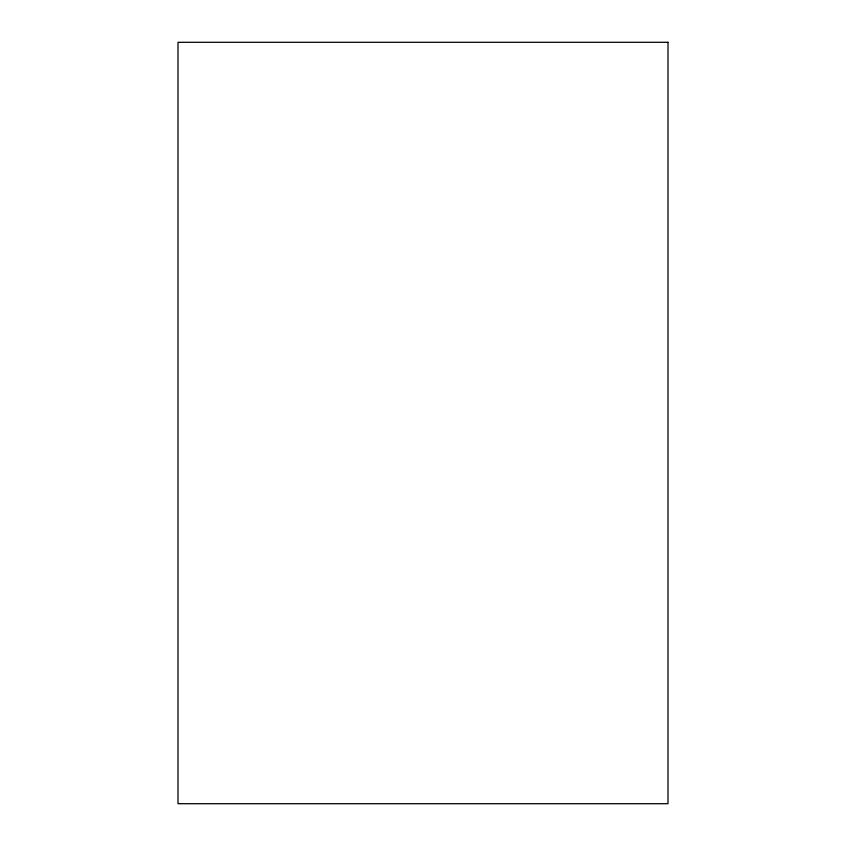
<?xml version="1.0" encoding="UTF-8"?>
<svg xmlns="http://www.w3.org/2000/svg" width="846" height="846" viewBox="0 0 846 846"><rect width="100%" height="100%" fill="white"/><g stroke="black" fill="none" stroke-linecap="round" stroke-linejoin="round"><path stroke-width="1.27" d="M668.002 42.3L177.998 42.3L177.998 803.7L668.002 803.7L668.002 42.3"/></g></svg>
